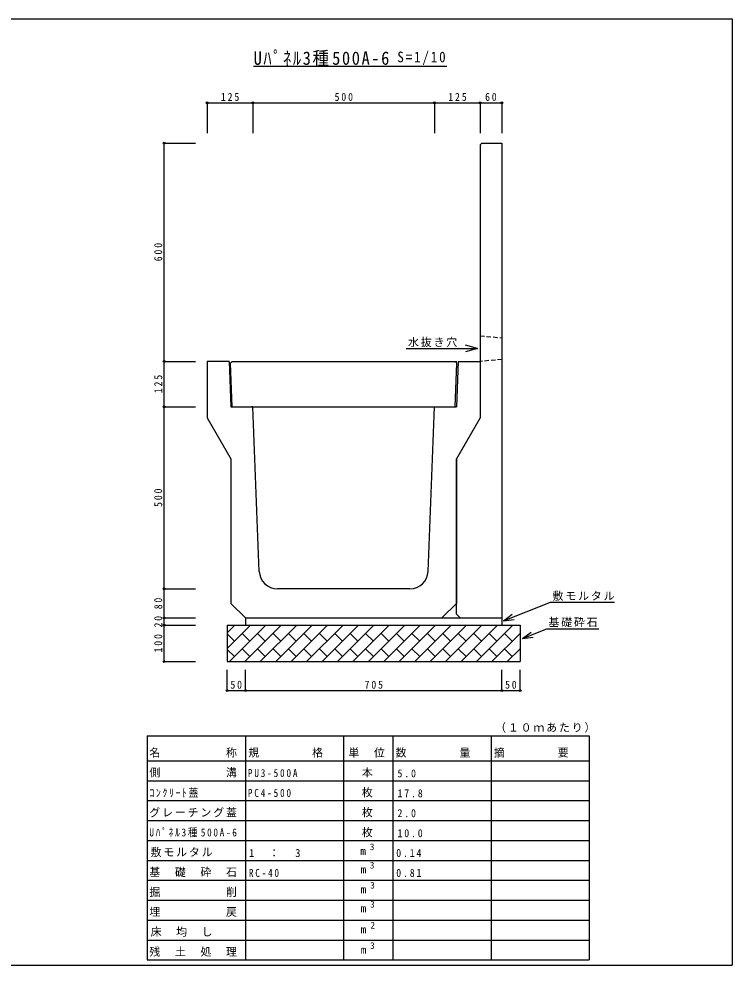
# Model space of a CAD drawing. Units: millimetres at full size, sheet at 1:10. Extents: x -3772 to 4228, y -1145 to 1455.
# Drawn here: x 2268 to 4228, y -1145 to 1455 of the extents above; entities that cross this region are included whole.
import ezdxf
from ezdxf.enums import TextEntityAlignment as Align

# ---------------------------------------------------------------- set-up
doc = ezdxf.new("R2010")
doc.units = ezdxf.units.MM
doc.header["$LTSCALE"] = 10
doc.header["$PDMODE"] = 32
doc.header["$PDSIZE"] = 5
doc.linetypes.add('DASHED1', pattern=[1.8, 1.2, -0.6])
doc.layers.add('0-0_通り芯', color=3, linetype='Continuous')
doc.layers.add('0-3_建具', color=7, linetype='Continuous')
doc.styles.add('ＭＳ ゴシック', font='')
doc.styles.get('ＭＳ ゴシック').set_extended_font_data('MS Gothic')

msp = doc.modelspace()

# ---------------------------------------------------------------- linework, layer by layer
at = {"layer": '0-0_通り芯'}
for p, q in [((3540.6, 1114.26), (3595.6, 1114.26)), ((3595.6, 1114.26), (3595.6, -210.74)), ((2845.6, 514.26), (2785.6, 514.26)), ((2785.6, 514.26), (2785.6, 359.26)), ((2854.6, 514.26), (2849.8, 509.26)), ((2854.6, 389.26), (2849.8, 509.26)), ((2854.6, 514.26), (3471.6, 514.26)), ((3466.6, 514.26), (3471.4, 509.26)), ((3466.6, 389.26), (3471.4, 509.26)), ((3475.6, 514.26), (3470.6, 389.26)), ((3475.6, 514.26), (3535.6, 514.26)), ((3535.6, 514.26), (3535.6, 359.26)), ((2785.6, 359.26), (2850.6, 246.67)), ((3535.6, 359.26), (3470.6, 246.26)), ((2850.6, 246.67), (2850.6, -150.74)), ((3470.6, -180.74), (3470.6, 246.26)), ((3342.56, -110.74), (2978.64, -110.74)), ((2890.6, -190.74), (2850.6, -150.74)), ((3430.6, -190.74), (3470.6, -150.74)), ((3470.6, -180.74), (3480.6, -190.74)), ((2890.6, -190.74), (2890.6, -210.74)), ((2890.6, -190.74), (3480.6, -190.74)), ((3480.6, -190.74), (3595.6, -190.74)), ((2840.6, -210.74), (2840.6, -310.74)), ((2840.6, -210.74), (3645.6, -210.74)), ((2840.6, -274.4), (2904.26, -210.74)), ((2840.6, -231.98), (2861.84, -210.74)), ((2846.69, -310.74), (2946.69, -210.74)), ((2860.45, -212.13), (2859.06, -210.74)), ((2902.87, -254.56), (2881.66, -233.35)), ((2889.12, -310.74), (2989.12, -210.74)), ((2902.87, -212.13), (2901.48, -210.74)), ((2945.3, -254.56), (2924.09, -233.35)), ((2931.54, -310.74), (3031.54, -210.74)), ((2945.3, -212.13), (2943.91, -210.74)), ((2987.73, -254.56), (2966.51, -233.35)), ((2973.97, -310.74), (3073.97, -210.74)), ((2987.73, -212.13), (2986.33, -210.74)), ((3030.15, -254.56), (3008.94, -233.35)), ((3016.39, -310.74), (3116.39, -210.74)), ((3030.15, -212.13), (3028.76, -210.74)), ((3072.58, -254.56), (3051.36, -233.35)), ((3058.82, -310.74), (3158.82, -210.74)), ((3072.58, -212.13), (3071.19, -210.74)), ((3115, -254.56), (3093.79, -233.35)), ((3101.25, -310.74), (3201.25, -210.74)), ((3115, -212.13), (3113.61, -210.74)), ((3157.43, -254.56), (3136.22, -233.35)), ((3143.67, -310.74), (3243.67, -210.74)), ((3157.43, -212.13), (3156.04, -210.74)), ((3199.86, -254.56), (3178.64, -233.35)), ((3186.1, -310.74), (3286.1, -210.74)), ((3199.86, -212.13), (3198.47, -210.74)), ((3242.28, -254.56), (3221.07, -233.35)), ((3228.53, -310.74), (3328.53, -210.74)), ((3242.28, -212.13), (3240.89, -210.74)), ((3284.71, -254.56), (3263.5, -233.35)), ((3270.95, -310.74), (3370.95, -210.74)), ((3284.71, -212.13), (3283.32, -210.74)), ((3327.14, -254.56), (3305.92, -233.35)), ((3313.38, -310.74), (3413.38, -210.74)), ((3327.14, -212.13), (3325.75, -210.74)), ((3369.56, -254.56), (3348.35, -233.35)), ((3355.81, -310.74), (3455.81, -210.74)), ((3369.56, -212.13), (3368.17, -210.74)), ((3411.99, -254.56), (3390.78, -233.35)), ((3398.23, -310.74), (3498.23, -210.74)), ((3411.99, -212.13), (3410.6, -210.74)), ((3454.42, -254.56), (3433.2, -233.35)), ((3440.66, -310.74), (3540.66, -210.74)), ((3454.42, -212.13), (3453.03, -210.74)), ((3496.84, -254.56), (3475.63, -233.35)), ((3483.09, -310.74), (3583.09, -210.74)), ((3496.84, -212.13), (3495.45, -210.74)), ((3539.27, -254.56), (3518.06, -233.35)), ((3525.51, -310.74), (3625.51, -210.74)), ((3539.27, -212.13), (3537.88, -210.74)), ((3581.69, -254.56), (3560.48, -233.35)), ((3567.94, -310.74), (3645.6, -233.08)), ((3581.69, -212.13), (3580.3, -210.74)), ((3624.12, -254.56), (3602.91, -233.35)), ((3624.12, -212.13), (3622.73, -210.74)), ((3645.6, -233.61), (3645.33, -233.35)), ((3645.6, -210.74), (3645.6, -310.74)), ((2860.45, -254.56), (2840.6, -234.71)), ((2860.45, -296.98), (2840.6, -277.14)), ((2902.87, -296.98), (2881.66, -275.77)), ((2945.3, -296.98), (2924.09, -275.77)), ((2987.73, -296.98), (2966.51, -275.77)), ((3030.15, -296.98), (3008.94, -275.77)), ((3072.58, -296.98), (3051.36, -275.77)), ((3115, -296.98), (3093.79, -275.77)), ((3157.43, -296.98), (3136.22, -275.77)), ((3199.86, -296.98), (3178.64, -275.77)), ((3242.28, -296.98), (3221.07, -275.77)), ((3284.71, -296.98), (3263.5, -275.77)), ((3327.14, -296.98), (3305.92, -275.77)), ((3369.56, -296.98), (3348.35, -275.77)), ((3411.99, -296.98), (3390.78, -275.77)), ((3454.42, -296.98), (3433.2, -275.77)), ((3496.84, -296.98), (3475.63, -275.77)), ((3539.27, -296.98), (3518.06, -275.77)), ((3581.69, -296.98), (3560.48, -275.77)), ((3624.12, -296.98), (3602.91, -275.77)), ((3610.36, -310.74), (3645.6, -275.51)), ((3645.6, -276.04), (3645.33, -275.77)), ((2840.6, -310.74), (3645.6, -310.74))]:
    msp.add_line(p, q, dxfattribs=at)
at = {"layer": '0-0_通り芯', "linetype": 'DASHED1'}
for p, q in [((3535.6, 584.26), (3595.6, 579.26)), ((3595.6, 519.26), (3535.6, 514.26))]:
    msp.add_line(p, q, dxfattribs=at)
at = {"layer": '0-0_通り芯', "color": 2}
msp.add_line((228.1, -1144.7), (4228.1, -1144.7), dxfattribs=at)
msp.add_lwpolyline([(-3771.9, 1455.3), (4228.1, 1455.3), (4228.1, -1144.7)], dxfattribs=at)
at = {"layer": '0-0_通り芯'}
for points in [[(3540.6, 1114.26), (3535.6, 1109.26), (3535.6, 359.26)], [(2845.6, 514.26), (2850.6, 389.26), (3470.6, 389.26)], [(2928.68, -62.74), (2910.6, 389.26), (2907.63, 389.26)], [(3392.52, -62.74), (3410.6, 389.26), (3413.57, 389.26)], [(3535.6, 359.26), (3470.6, 246.67), (3470.6, -150.74)]]:
    msp.add_lwpolyline(points, dxfattribs=at)
for centre, start, end in [((2978.64, -60.74), 182.2906, 270), ((3342.56, -60.74), 270, 357.70938)]:
    msp.add_arc(centre, 50, start, end, dxfattribs=at)
at = {"layer": '0-3_建具'}
for p, q in [((2913.1, 1325.3), (3443.77, 1325.3)), ((2785.6, 1224.68), (2910.6, 1224.68)), ((2785.6, 1224.68), (2785.6, 1141.75)), ((2910.6, 1224.68), (2910.6, 1141.75)), ((2910.6, 1224.68), (3410.6, 1224.68)), ((3410.6, 1224.68), (3410.6, 1141.75)), ((3410.6, 1224.68), (3535.6, 1224.68)), ((3535.6, 1224.68), (3535.6, 1141.75)), ((3535.6, 1224.68), (3595.6, 1224.68)), ((3595.6, 1224.68), (3595.6, 1141.75)), ((2667.19, 514.26), (2667.19, 1114.26)), ((2667.19, 1114.26), (2753.31, 1114.26)), ((3528.47, 549.75), (3495.55, 540.56)), ((2667.19, 389.26), (2667.19, 514.26)), ((2667.19, 514.26), (2753.31, 514.26)), ((2667.19, 514.26), (2753.31, 514.26)), ((2667.19, -110.74), (2667.19, 389.26)), ((2667.19, 389.26), (2753.31, 389.26)), ((2667.19, -190.74), (2667.19, -110.74)), ((2667.19, -110.74), (2753.31, -110.74)), ((3599.57, -198.28), (3729.47, -147.37)), ((3729.47, -147.37), (3904.66, -147.37)), ((3599.57, -198.28), (3623.72, -180.48)), ((2667.19, -210.74), (2667.19, -190.74)), ((2667.19, -190.74), (2753.31, -190.74)), ((3599.57, -198.28), (3629.38, -194.94)), ((2667.19, -310.74), (2667.19, -210.74)), ((2667.19, -210.74), (2753.31, -210.74)), ((3651.9, -247.32), (3719.21, -221.02)), ((3651.9, -247.32), (3676.07, -229.54)), ((3719.21, -221.02), (3862.24, -221.02)), ((3651.9, -247.32), (3681.72, -244)), ((2667.19, -310.74), (2753.31, -310.74)), ((2840.6, -390.5), (2840.6, -333.19)), ((2890.6, -390.5), (2890.6, -333.19)), ((3595.6, -390.5), (3595.6, -333.19)), ((3645.6, -390.5), (3645.6, -333.19)), ((2840.6, -390.5), (2890.6, -390.5)), ((2890.6, -390.5), (3595.6, -390.5)), ((3595.6, -390.5), (3645.6, -390.5)), ((2620.6, -514.98), (3835.6, -514.98)), ((2620.6, -514.98), (2620.6, -1130.58)), ((2890.6, -514.98), (2890.6, -1130.58)), ((3160.6, -514.98), (3160.6, -1130.58)), ((3295.6, -514.98), (3295.6, -1130.58)), ((3565.6, -514.98), (3565.6, -1130.58)), ((3835.6, -514.98), (3835.6, -1130.58)), ((2620.6, -583.38), (3835.6, -583.38)), ((2620.6, -638.1), (3835.6, -638.1)), ((2620.6, -692.82), (3835.6, -692.82)), ((2620.6, -747.54), (3835.6, -747.54)), ((2620.6, -802.54), (3835.6, -802.54)), ((2620.6, -856.98), (3835.6, -856.98)), ((2620.6, -911.7), (3835.6, -911.7)), ((2620.6, -966.42), (3835.6, -966.42)), ((2620.6, -1021.14), (3835.6, -1021.14)), ((2620.6, -1075.86), (3835.6, -1075.86)), ((2620.6, -1130.58), (3835.6, -1130.58)), ((2706.1, -1130.58), (3615.1, -1130.58))]:
    msp.add_line(p, q, dxfattribs=at)
msp.add_lwpolyline([(3332.16, 549.75), (3528.47, 549.75), (3495.55, 558.93)], dxfattribs=at)
for p in [(2785.6, 1224.68), (2910.6, 1224.68), (3410.6, 1224.68), (3535.6, 1224.68), (3595.6, 1224.68), (2667.19, 1114.26), (2667.19, 514.26), (2667.19, 389.26), (2667.19, -110.74), (2667.19, -190.74), (2667.19, -210.74), (2667.19, -310.74), (2840.6, -390.5), (2890.6, -390.5), (3595.6, -390.5), (3645.6, -390.5)]:
    msp.add_point(p, dxfattribs=at)

# ---------------------------------------------------------------- texts
at = {"layer": '0-3_建具', "style": 'ＭＳ ゴシック'}
for p in [(3206.52, -848.72), (3207.42, -899.34), (3207.42, -954.06), (3207.42, -1006.04), (3207.51, -1064.18), (3207.69, -1120.27)]:
    msp.add_text('m', height=21.99, dxfattribs=at).set_placement(p, align=Align.BOTTOM_LEFT)
at = {"layer": '0-3_建具', "color": 4, "style": 'ＭＳ ゴシック'}
for s, p in [('3', (3232.62, -834.36)), ('3', (3232.62, -884.98)), ('3', (3233.79, -940.04)), ('3', (3233.52, -992.3)), ('2', (3234.42, -1049.82)), ('3', (3233.52, -1105.91))]:
    msp.add_text(s, height=18.33, dxfattribs=at).set_placement(p, align=Align.BOTTOM_LEFT)
at = {"layer": '0-3_建具', "color": 3, "insert": (2913.1, 1325.3), "char_height": 36.66, "attachment_point": 7, "style": 'ＭＳ ゴシック'}
msp.add_mtext('\\T1.2;\\W0.9;Uﾊﾟﾈﾙ3種500A-6', dxfattribs=at)
at = {"layer": '0-3_建具', "attachment_point": 7, "style": 'ＭＳ ゴシック'}
for s, insert, char_height in [('\\T1.28;\\W0.9;S=1/10', (3308.04, 1328.99), 29.33), ('\\T1.38;\\W0.9;125', (2823.1, 1229.68), 21.99), ('\\T1.38;\\W0.9;500', (3135.6, 1229.68), 21.99), ('\\T1.38;\\W0.9;125', (3448.1, 1229.68), 21.99), ('\\T1.36;\\W0.9;60', (3549.35, 1229.68), 21.99), ('\\T1.17;水抜き穴', (3337.38, 553.31), 21.99), ('\\T1.17;敷モルタル', (3734.7, -143.8), 21.99), ('\\T1.17;基礎砕石', (3723.38, -216.06), 21.99), ('\\T1.36;\\W0.9;50', (2849.35, -385.5), 21.99), ('\\T1.38;\\W0.9;705', (3218.1, -385.5), 21.99), ('\\T1.36;\\W0.9;50', (3604.35, -385.5), 21.99), ('\\T1.17;（１０ｍあたり）', (3576.85, -506.04), 21.99), ('\\T1.17;名\u3000\u3000\u3000\u3000\u3000称', (2626.6, -574.44), 21.99), ('\\T1.17;規\u3000\u3000\u3000\u3000格', (2898.35, -574.44), 21.99), ('\\T1.17;単\u3000位', (3173.6, -574.44), 21.99), ('\\T1.17;数\u3000\u3000\u3000\u3000量', (3303.35, -574.44), 21.99), ('\\T1.17;摘\u3000\u3000\u3000\u3000要', (3573.35, -574.44), 21.99), ('\\T1.17;側\u3000\u3000\u3000\u3000\u3000溝', (2626.6, -629.16), 21.99), ('\\T1.39;\\W0.85;PU3-500A', (2897.35, -628.37), 21.99), ('\\T1.17;\u3000本', (3175.35, -629.16), 21.99), ('\\T1.38;\\W0.9;5.0', (3308.6, -629.16), 21.99), ('\\T1.33;\\W0.9;ｺﾝｸﾘｰﾄ蓋', (2626.6, -683.88), 21.99), ('\\T1.39;\\W0.85;PC4-500', (2897.35, -683.09), 21.99), ('\\T1.17;\u3000枚', (3175.35, -683.88), 21.99), ('\\T1.38;\\W0.9;17.8', (3308.6, -683.88), 21.99), ('\\T1.17;グレーチング蓋', (2626.6, -738.6), 21.99), ('\\T1.17;\u3000枚', (3175.35, -738.6), 21.99), ('\\T1.38;\\W0.9;2.0', (3308.6, -738.6), 21.99), ('\\T1.36;\\W0.85;Uﾊﾟﾈﾙ3種500A-6', (2626.6, -793.6), 21.99), ('\\T1.17;\u3000枚', (3175.35, -793.6), 21.99), ('\\T1.38;\\W0.9;10.0', (3308.6, -793.6), 21.99), ('\\T1.17;敷モルタル', (2630.1, -848.04), 21.99), ('\\T1.21;1\u3000：\u30003', (2900.1, -848.04), 21.99), ('\\T1.38;\\W0.9;0.14', (3305.1, -848.04), 21.99), ('\\T1.17;基\u3000礎\u3000砕\u3000石', (2626.6, -902.76), 21.99), ('\\T1.38;\\W0.85;RC-40', (2900.1, -902.76), 21.99), ('\\T1.38;\\W0.9;0.81', (3305.1, -902.76), 21.99), ('\\T1.17;掘\u3000\u3000\u3000\u3000\u3000削', (2626.6, -957.48), 21.99), ('\\T1.17;埋\u3000\u3000\u3000\u3000\u3000戻', (2626.6, -1012.2), 21.99), ('\\T1.17;床\u3000均\u3000し', (2630.1, -1066.92), 21.99), ('\\T1.17;残\u3000土\u3000処\u3000理', (2626.6, -1121.64), 21.99)]:
    msp.add_mtext(s, dxfattribs=dict(at, insert=insert, char_height=char_height))
at = {"layer": '0-3_建具', "char_height": 21.99, "attachment_point": 7, "rotation": 90, "style": 'ＭＳ ゴシック'}
for s, insert in [('\\T1.38;\\W0.9;600', (2662.19, 789.26)), ('\\T1.38;\\W0.9;125', (2662.19, 426.76)), ('\\T1.38;\\W0.9;500', (2662.19, 114.26)), ('\\T1.36;\\W0.9;80', (2662.19, -166.99)), ('\\T1.36;\\W0.9;20', (2662.19, -216.99)), ('\\T1.38;\\W0.9;100', (2662.19, -285.74))]:
    msp.add_mtext(s, dxfattribs=dict(at, insert=insert))

doc.saveas('drawing.dxf')
